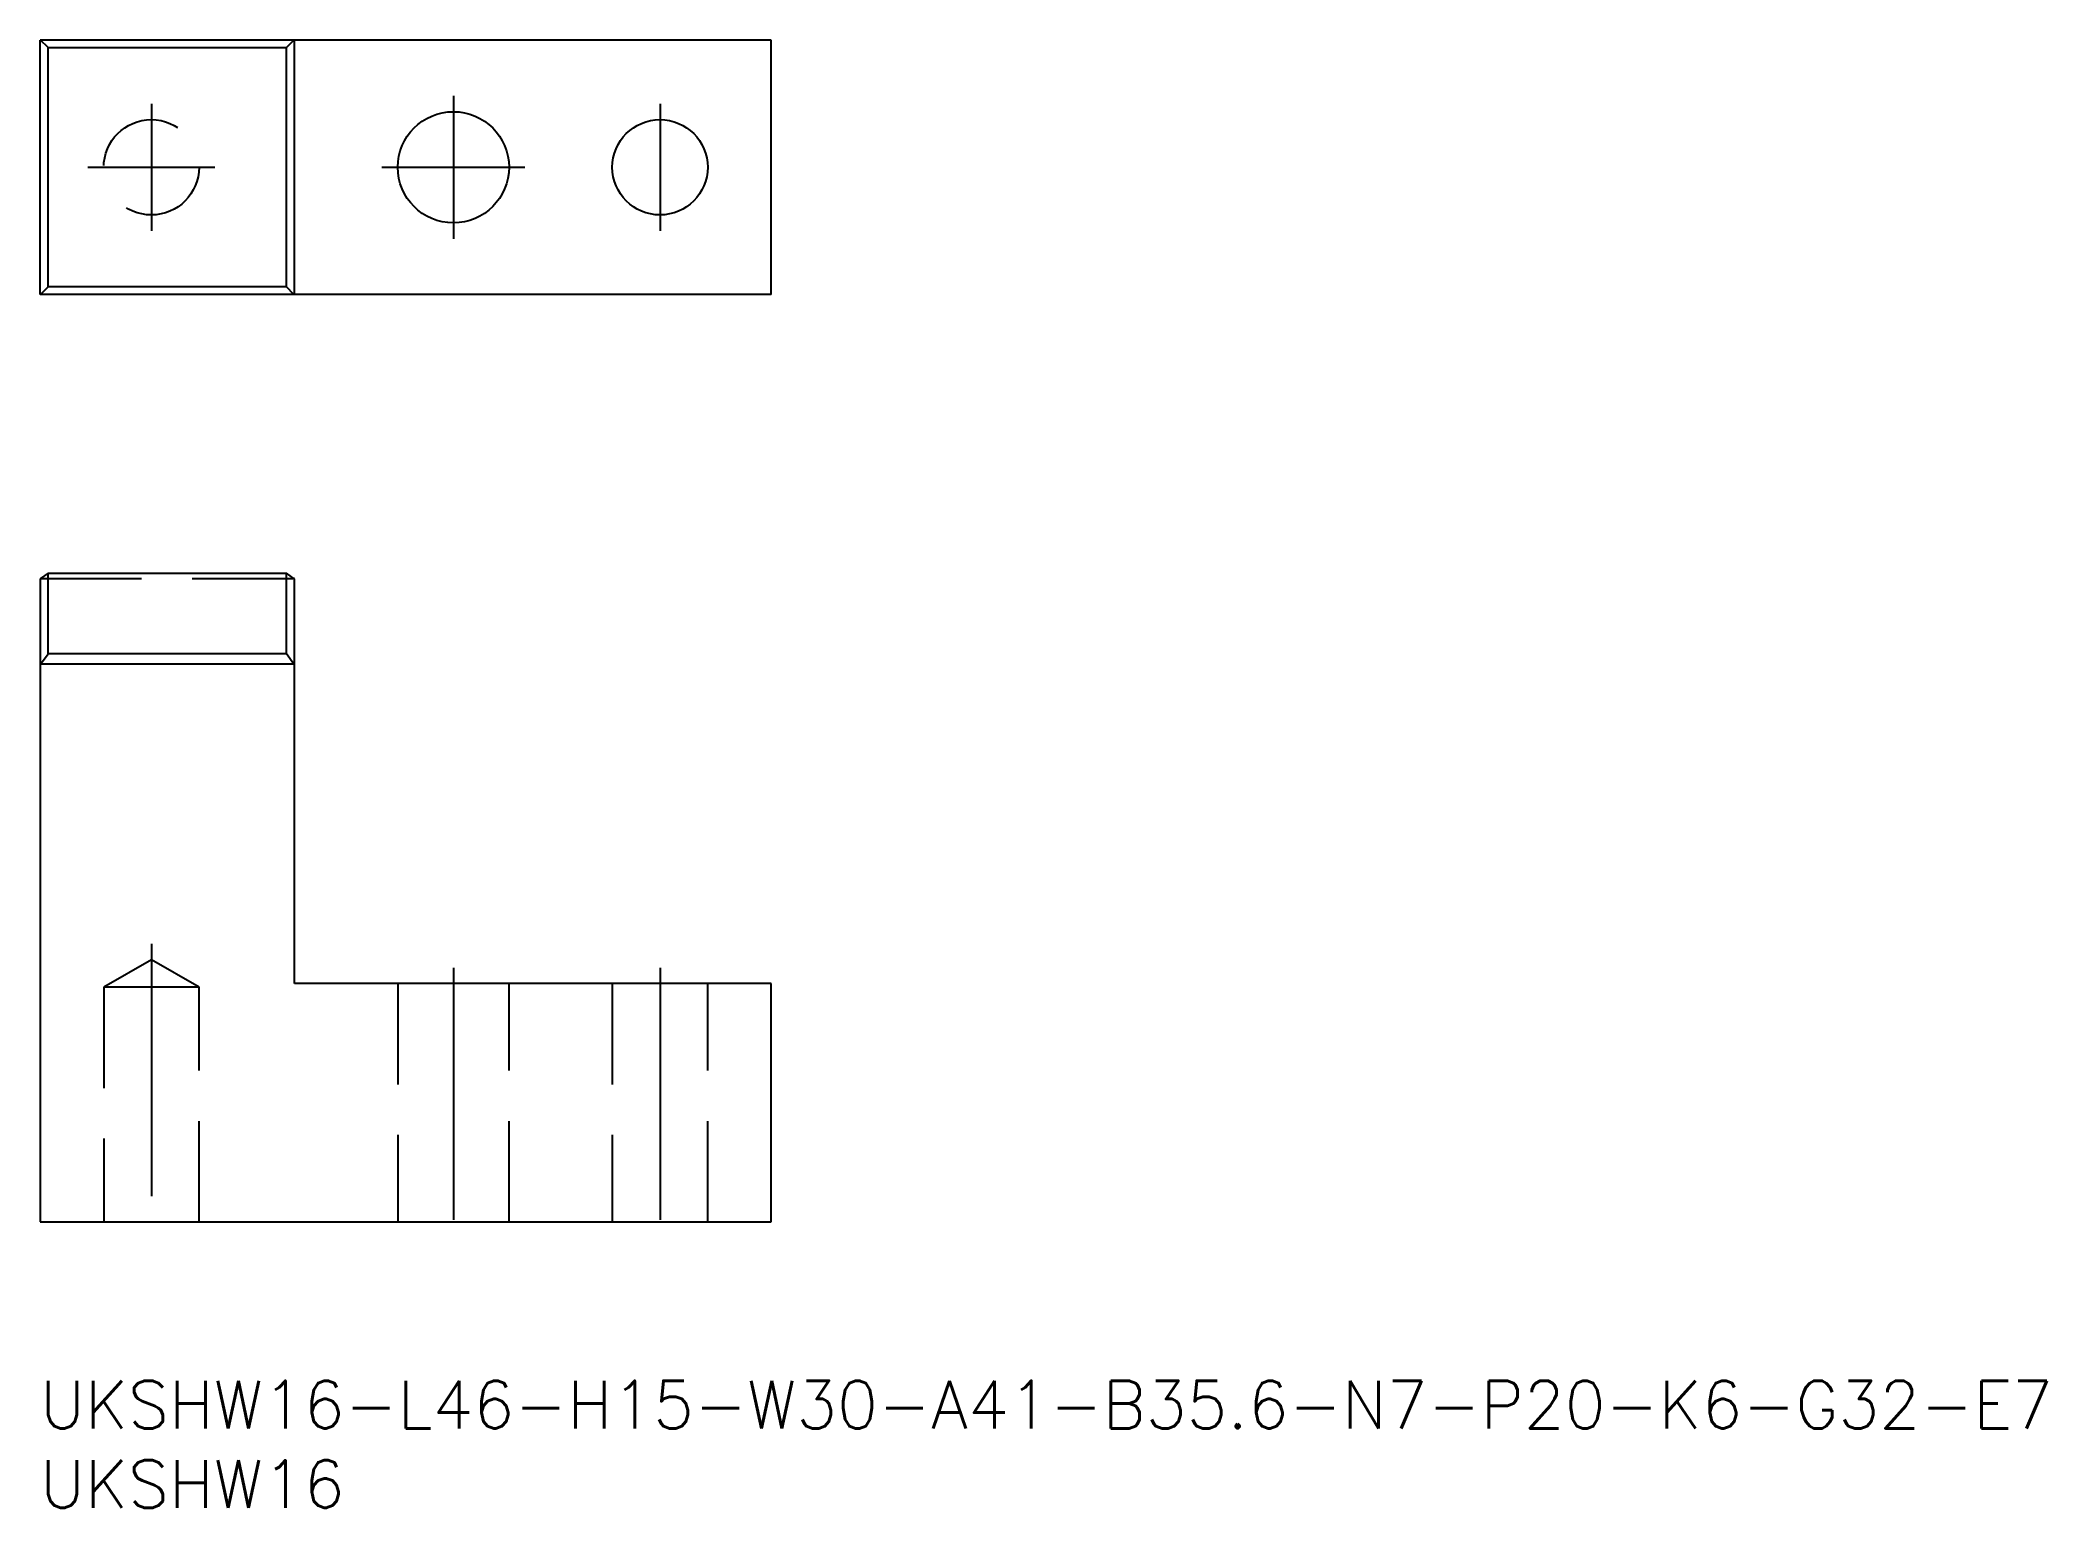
# Model space of a CAD drawing. Extents: x 0 to 126, y -8 to 84.
import ezdxf

# ---------------------------------------------------------------- set-up
doc = ezdxf.new("R2010")
doc.units = 0
doc.header["$LTSCALE"] = 0.5
doc.linetypes.add('CENTER', pattern=[50.8, 31.75, -6.35, 6.35, -6.35])
doc.linetypes.add('DASHED', pattern=[19.05, 12.7, -6.35])
for name, color, linetype in [('MSM_CENTER', 1, 'CENTER'), ('MSM_CONTINUOUS', 7, 'CONTINUOUS'), ('MSM_DASHED', 4, 'DASHED'), ('MSM_PART_NUMBER', 7, 'CONTINUOUS')]:
    doc.layers.add(name, color=color, linetype=linetype)
doc.styles.get("Standard").update_dxf_attribs({"font": 'txt.shx', "height": 1, "bigfont": 'bigfont.shx'})

# ---------------------------------------------------------------- blocks, each defined once
blk = doc.blocks.new('*U21')
at = {"layer": 'MSM_PART_NUMBER'}
blk.add_text('UKSHW16-L46-H15-W30-A41-B35.6-N7-P20-K6-G32-E7', height=3, dxfattribs=at).set_placement((0, -3))
blk = doc.blocks.new('*U22')
at = {"layer": 'MSM_PART_NUMBER'}
blk.add_text('UKSHW16', height=3, dxfattribs=at).set_placement((0, -8))

msp = doc.modelspace()

# ---------------------------------------------------------------- linework, layer by layer
at = {"layer": 'MSM_CENTER'}
for p, q in [((26, 80.88), (26, 71.88)), ((7, 80.38), (7, 72.38)), ((39, 80.38), (39, 72.38)), ((3, 76.38), (11, 76.38)), ((21.5, 76.38), (30.5, 76.38)), ((7, 27.5), (7, 9)), ((26, 26), (26, 9)), ((39, 26), (39, 9))]:
    msp.add_line(p, q, dxfattribs=at)
at = {"layer": 'MSM_CONTINUOUS'}
for p, q in [((46, 84.38), (0, 84.38)), ((0, 68.38), (0, 84.38)), ((0.5, 83.91), (0.03, 84.38)), ((0.5, 68.86), (0.5, 83.91)), ((0.5, 83.91), (15.5, 83.91)), ((15.97, 84.38), (15.5, 83.91)), ((15.5, 68.86), (15.5, 83.91)), ((16, 68.38), (16, 84.38)), ((46, 68.38), (46, 84.38)), ((46, 68.38), (0, 68.38)), ((0.03, 68.38), (0.5, 68.86)), ((15.5, 68.86), (0.5, 68.86)), ((15.97, 68.38), (15.5, 68.86)), ((0.5, 50.84), (0.03, 50.5)), ((0.5, 50.84), (15.5, 50.84)), ((0.5, 45.76), (0.5, 50.84)), ((15.97, 50.5), (15.5, 50.84)), ((15.5, 45.76), (15.5, 50.84)), ((0.03, 50.5), (0, 50.47)), ((0, 50.47), (0, 10)), ((16, 50.47), (15.97, 50.5)), ((16, 25), (16, 50.47)), ((0.03, 45.1), (0.5, 45.76)), ((15.5, 45.76), (0.5, 45.76)), ((15.97, 45.1), (15.5, 45.76)), ((0.03, 45.1), (0, 45.07)), ((15.97, 45.1), (0.03, 45.1)), ((16, 45.07), (15.97, 45.1)), ((46, 25), (16, 25)), ((46, 10), (46, 25)), ((0, 10), (46, 10))]:
    msp.add_line(p, q, dxfattribs=at)
for centre, radius in [((26, 76.38), 3.5), ((39, 76.38), 3)]:
    msp.add_circle(centre, radius, dxfattribs=at)
at = {"layer": 'MSM_DASHED'}
for p, q in [((0.03, 50.5), (15.97, 50.5)), ((7, 26.5), (4, 24.77)), ((10, 24.77), (7, 26.5)), ((10, 24.77), (4, 24.77)), ((4, 24.77), (4, 10)), ((10, 10), (10, 24.77)), ((22.5, 25), (22.5, 10)), ((29.5, 10), (29.5, 25)), ((36, 25), (36, 10)), ((42, 10), (42, 25))]:
    msp.add_line(p, q, dxfattribs=at)
msp.add_circle((7, 76.38), 3, dxfattribs=at)

# ---------------------------------------------------------------- block references
at = {"layer": 'MSM_CONTINUOUS'}
for name in ['*U21', '*U22']:
    msp.add_blockref(name, (0, 0), dxfattribs=at)

doc.saveas('drawing.dxf')
